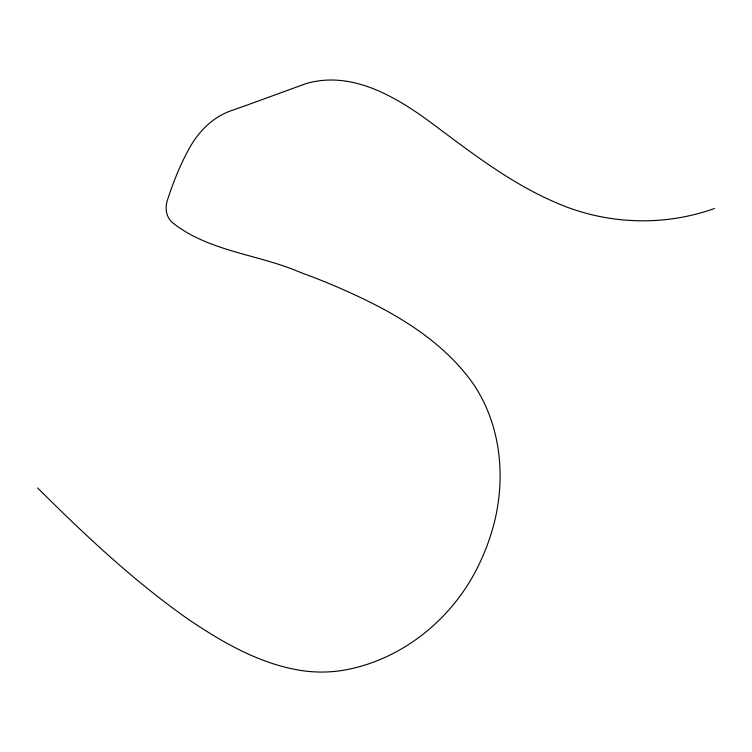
<?xml version="1.0" encoding="UTF-8"?>
<svg xmlns="http://www.w3.org/2000/svg" width="752" height="752" viewBox="0 0 752 752"><rect width="100%" height="100%" fill="white"/><g stroke="black" fill="none" stroke-linecap="round" stroke-linejoin="round"><path stroke-width="1.13" d="M714.4 208.52C662.944 226.963 605.125 224.472 555.22 202.326C512.046 183.714 474.427 155.053 436.997 127.107C400.534 99.574 354.653 69.974 306.891 83.34C281.182 92.581 255.577 102.178 229.774 111.193C211.312 118.12 197.25 133.113 188.226 150.297C179.766 165.872 173.223 182.445 167.724 199.271C164.829 207.157 165.694 216.708 172.302 222.517C208.821 251.741 258.726 254.261 300.631 272.515A583.637 462.048 20.3 0 1 327.129 282.733C381.114 305.312 436.433 333.399 471.758 381.753C502.355 425.059 506.923 482.596 491.535 532.435A273.944 242.887 23.4 0 1 479.973 562.449C454.828 616.922 403.683 659.523 344.153 670.145A121.664 105.12 15.3 0 1 303.009 670.784C260.831 664.589 223.034 642.8 188.244 619.263C133.612 580.873 84.826 534.963 37.6 487.954"/></g></svg>
